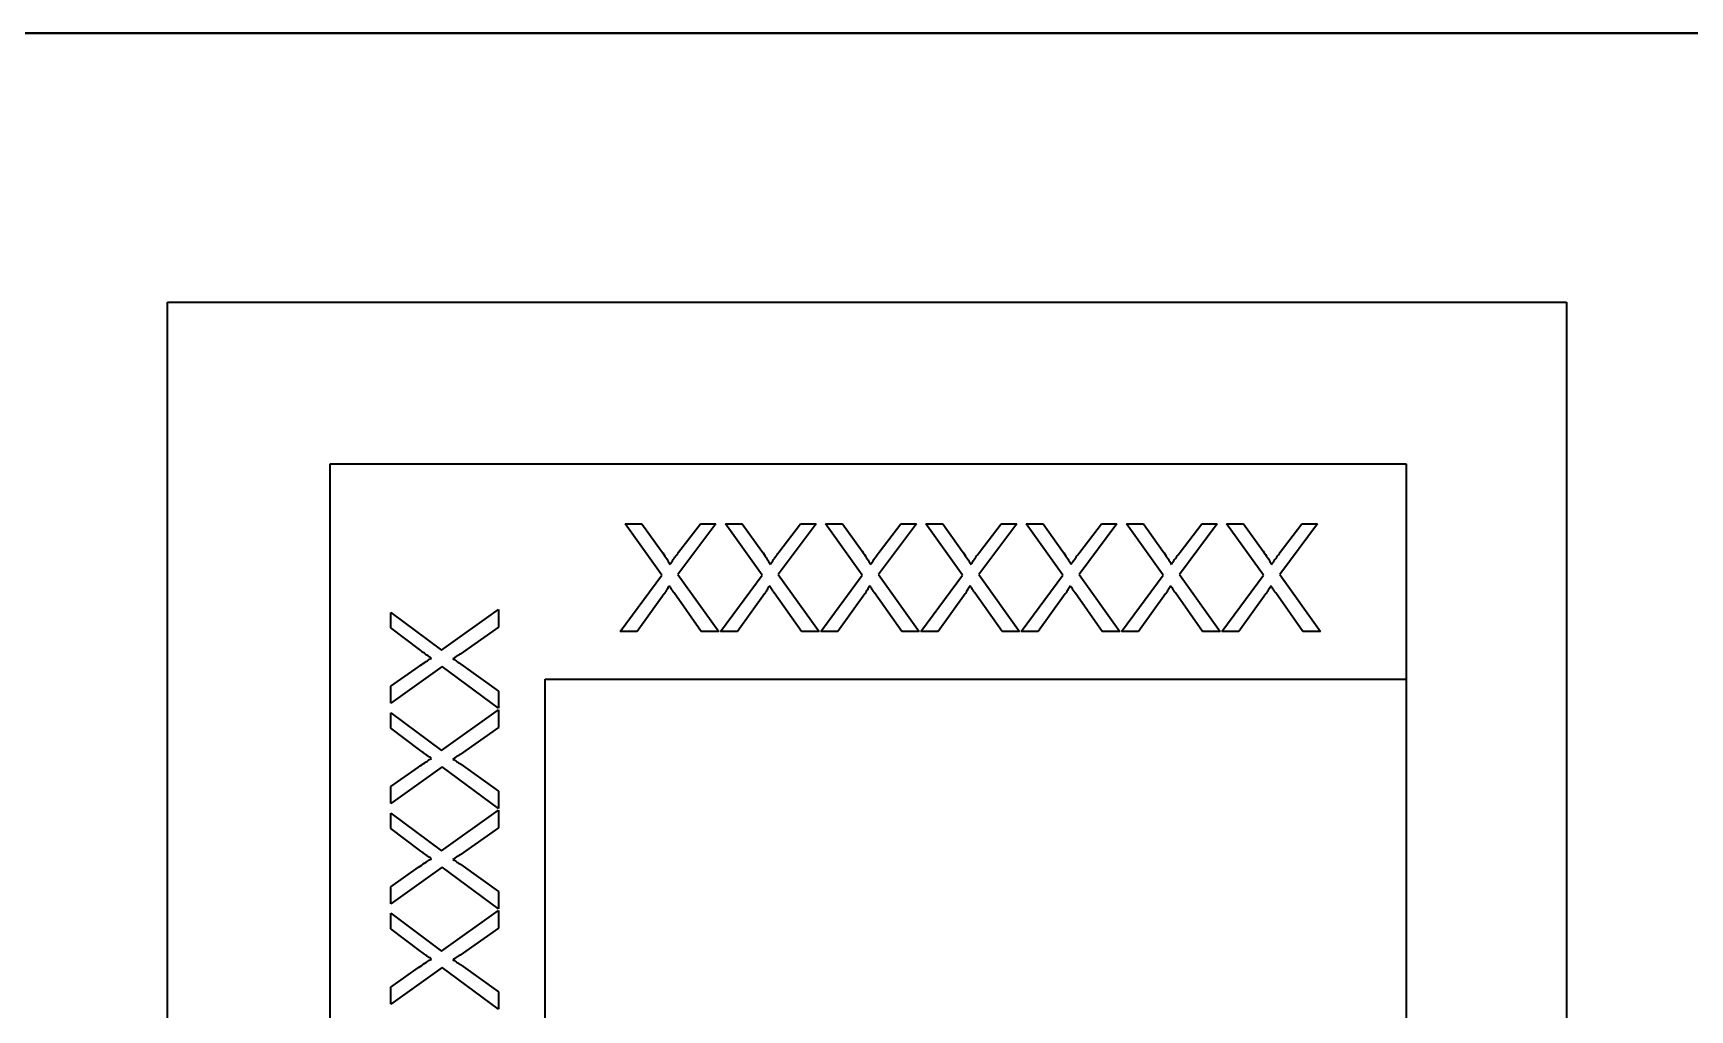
# Model space of a CAD drawing. Extents: x -1051 to 2563, y -231 to 775.
# Drawn here: x -626.59 to -611.2, y 41.41 to 50.48 of the extents above; entities that cross this region are included whole.
import ezdxf

# ---------------------------------------------------------------- set-up
doc = ezdxf.new("R2010")
doc.units = 0

msp = doc.modelspace()

# ---------------------------------------------------------------- linework, layer by layer
at = {"color": 7, "lineweight": 35}
for p, q in [((-633.347, 50.483), (-610.512, 50.483)), ((-610.512, 50.483), (-633.347, 50.483))]:
    msp.add_line(p, q, dxfattribs=at)
at = {"color": 7, "lineweight": 35, "ltscale": 0.375}
for p, q in [((-625.347, 32.983), (-625.347, 47.983)), ((-612.347, 47.983), (-612.347, 32.983))]:
    msp.add_line(p, q, dxfattribs=at)
at = {"color": 7, "lineweight": 35, "ltscale": 0.325}
msp.add_line((-625.347, 47.983), (-612.347, 47.983), dxfattribs=at)
at = {"color": 7, "lineweight": 35, "ltscale": 0.25}
msp.add_line((-623.835, 46.483), (-613.835, 46.483), dxfattribs=at)
at = {"color": 7, "lineweight": 35, "ltscale": 0.3}
msp.add_line((-623.835, 34.483), (-623.835, 46.483), dxfattribs=at)
at = {"color": 7, "lineweight": 35, "ltscale": 0.05}
msp.add_line((-613.835, 46.483), (-613.835, 44.483), dxfattribs=at)
at = {"color": 7, "lineweight": 35, "ltscale": 0.014697}
for p, q in [((-620.753, 45.447), (-621.094, 45.926)), ((-620.25, 45.926), (-620.602, 45.455)), ((-619.821, 45.447), (-620.162, 45.926)), ((-618.89, 45.447), (-619.231, 45.926)), ((-618.387, 45.926), (-618.738, 45.455)), ((-617.958, 45.447), (-618.299, 45.926)), ((-617.455, 45.926), (-617.806, 45.455)), ((-617.026, 45.447), (-617.367, 45.926)), ((-616.094, 45.447), (-616.435, 45.926)), ((-615.591, 45.926), (-615.943, 45.455)), ((-615.162, 45.447), (-615.504, 45.926)), ((-622.792, 44.599), (-623.27, 44.258)), ((-622.792, 43.667), (-623.27, 43.326)), ((-622.792, 42.736), (-623.27, 42.395)), ((-622.792, 41.804), (-623.27, 41.463))]:
    msp.add_line(p, q, dxfattribs=at)
at = {"color": 7, "lineweight": 35, "ltscale": 0.00394}
for p, q in [((-621.094, 45.926), (-620.937, 45.926)), ((-620.162, 45.926), (-620.005, 45.926)), ((-618.299, 45.926), (-618.141, 45.926)), ((-616.435, 45.926), (-616.278, 45.926)), ((-615.504, 45.926), (-615.346, 45.926))]:
    msp.add_line(p, q, dxfattribs=at)
at = {"color": 7, "lineweight": 35, "ltscale": 0.007854}
for p, q in [((-620.937, 45.926), (-620.755, 45.67)), ((-616.278, 45.926), (-616.096, 45.67)), ((-623.27, 44.416), (-623.014, 44.597)), ((-623.27, 43.484), (-623.014, 43.665)), ((-623.27, 42.552), (-623.014, 42.734)), ((-623.27, 41.62), (-623.014, 41.802))]:
    msp.add_line(p, q, dxfattribs=at)
at = {"color": 7, "lineweight": 35, "ltscale": 0.008325}
for p, q in [((-620.596, 45.661), (-620.394, 45.926)), ((-615.937, 45.661), (-615.735, 45.926)), ((-623.005, 44.757), (-623.27, 44.958)), ((-623.005, 43.825), (-623.27, 44.026)), ((-623.005, 42.893), (-623.27, 43.094)), ((-623.005, 41.961), (-623.27, 42.163))]:
    msp.add_line(p, q, dxfattribs=at)
at = {"color": 7, "lineweight": 35, "ltscale": 0.0036}
for p, q in [((-620.394, 45.926), (-620.25, 45.926)), ((-618.531, 45.926), (-618.387, 45.926)), ((-615.735, 45.926), (-615.591, 45.926))]:
    msp.add_line(p, q, dxfattribs=at)
at = {"color": 7, "lineweight": 35, "ltscale": 0.007855}
for p, q in [((-620.005, 45.926), (-619.823, 45.67)), ((-619.073, 45.926), (-618.892, 45.67)), ((-618.141, 45.926), (-617.96, 45.67)), ((-617.21, 45.926), (-617.028, 45.67)), ((-615.346, 45.926), (-615.164, 45.67))]:
    msp.add_line(p, q, dxfattribs=at)
at = {"color": 7, "lineweight": 35, "ltscale": 0.014696}
for p, q in [((-619.319, 45.926), (-619.67, 45.455)), ((-616.523, 45.926), (-616.875, 45.455)), ((-614.66, 45.926), (-615.011, 45.455)), ((-623.27, 45.102), (-622.799, 44.751)), ((-623.27, 44.17), (-622.799, 43.819)), ((-623.27, 43.238), (-622.799, 42.887)), ((-623.27, 42.307), (-622.799, 41.955))]:
    msp.add_line(p, q, dxfattribs=at)
at = {"color": 7, "lineweight": 35, "ltscale": 0.008326}
for p, q in [((-619.664, 45.661), (-619.463, 45.926)), ((-618.732, 45.661), (-618.531, 45.926)), ((-617.8, 45.661), (-617.599, 45.926)), ((-616.868, 45.661), (-616.667, 45.926)), ((-615.005, 45.661), (-614.804, 45.926))]:
    msp.add_line(p, q, dxfattribs=at)
at = {"color": 7, "lineweight": 35, "ltscale": 0.003598}
for p, q in [((-619.463, 45.926), (-619.319, 45.926)), ((-617.599, 45.926), (-617.455, 45.926)), ((-616.667, 45.926), (-616.523, 45.926)), ((-614.804, 45.926), (-614.66, 45.926)), ((-623.27, 44.958), (-623.27, 45.102)), ((-623.27, 44.026), (-623.27, 44.17)), ((-623.27, 43.094), (-623.27, 43.238)), ((-623.27, 42.163), (-623.27, 42.307))]:
    msp.add_line(p, q, dxfattribs=at)
at = {"color": 7, "lineweight": 35, "ltscale": 0.003938}
for p, q in [((-619.231, 45.926), (-619.073, 45.926)), ((-617.367, 45.926), (-617.21, 45.926))]:
    msp.add_line(p, q, dxfattribs=at)
at = {"color": 7, "lineweight": 35, "ltscale": 0.000476896}
for p, q in [((-620.755, 45.67), (-620.744, 45.654)), ((-619.823, 45.67), (-619.812, 45.654)), ((-617.96, 45.67), (-617.949, 45.654)), ((-617.028, 45.67), (-617.017, 45.654)), ((-616.096, 45.67), (-616.085, 45.654)), ((-615.164, 45.67), (-615.154, 45.654))]:
    msp.add_line(p, q, dxfattribs=at)
at = {"color": 7, "lineweight": 35, "ltscale": 0.00045283}
for p, q in [((-620.744, 45.654), (-620.734, 45.639)), ((-617.017, 45.654), (-617.007, 45.639)), ((-616.085, 45.654), (-616.075, 45.639))]:
    msp.add_line(p, q, dxfattribs=at)
at = {"color": 7, "lineweight": 35, "ltscale": 0.000428534}
for p, q in [((-620.734, 45.639), (-620.724, 45.625)), ((-619.802, 45.639), (-619.792, 45.625)), ((-618.87, 45.639), (-618.861, 45.625)), ((-617.939, 45.639), (-617.929, 45.625)), ((-616.075, 45.639), (-616.065, 45.625)), ((-615.143, 45.639), (-615.133, 45.625))]:
    msp.add_line(p, q, dxfattribs=at)
at = {"color": 7, "lineweight": 35, "ltscale": 0.000403636}
for p, q in [((-620.724, 45.625), (-620.715, 45.612)), ((-619.792, 45.625), (-619.783, 45.612)), ((-618.861, 45.625), (-618.852, 45.612)), ((-617.929, 45.625), (-617.92, 45.612)), ((-616.997, 45.625), (-616.988, 45.612)), ((-616.065, 45.625), (-616.056, 45.612)), ((-615.133, 45.625), (-615.124, 45.612))]:
    msp.add_line(p, q, dxfattribs=at)
at = {"color": 7, "lineweight": 35, "ltscale": 0.000379087}
for p, q in [((-620.715, 45.612), (-620.707, 45.599)), ((-619.783, 45.612), (-619.775, 45.599)), ((-618.852, 45.612), (-618.843, 45.599)), ((-617.92, 45.612), (-617.911, 45.599)), ((-616.056, 45.612), (-616.048, 45.599)), ((-615.124, 45.612), (-615.116, 45.599))]:
    msp.add_line(p, q, dxfattribs=at)
at = {"color": 7, "lineweight": 35, "ltscale": 0.000354257}
for p, q in [((-620.707, 45.599), (-620.699, 45.587)), ((-618.843, 45.599), (-618.836, 45.587)), ((-616.98, 45.599), (-616.972, 45.587)), ((-616.048, 45.599), (-616.04, 45.587))]:
    msp.add_line(p, q, dxfattribs=at)
at = {"color": 7, "lineweight": 35, "ltscale": 0.000330609}
for p, q in [((-620.699, 45.587), (-620.692, 45.576)), ((-618.836, 45.587), (-618.828, 45.576)), ((-617.904, 45.587), (-617.897, 45.576)), ((-616.972, 45.587), (-616.965, 45.576)), ((-616.04, 45.587), (-616.033, 45.576))]:
    msp.add_line(p, q, dxfattribs=at)
at = {"color": 7, "lineweight": 35, "ltscale": 0.000306189}
for p, q in [((-620.692, 45.576), (-620.686, 45.566)), ((-618.828, 45.576), (-618.822, 45.566)), ((-616.965, 45.576), (-616.958, 45.566)), ((-616.033, 45.576), (-616.027, 45.566)), ((-622.92, 44.66), (-622.91, 44.667)), ((-622.92, 43.729), (-622.91, 43.735)), ((-622.92, 41.865), (-622.91, 41.871))]:
    msp.add_line(p, q, dxfattribs=at)
at = {"color": 7, "lineweight": 35, "ltscale": 0.000327537}
for p, q in [((-620.668, 45.558), (-620.661, 45.569)), ((-618.804, 45.558), (-618.797, 45.569)), ((-616.009, 45.558), (-616.002, 45.569))]:
    msp.add_line(p, q, dxfattribs=at)
at = {"color": 7, "lineweight": 35, "ltscale": 0.000333598}
for p, q in [((-620.661, 45.569), (-620.654, 45.58)), ((-618.797, 45.569), (-618.79, 45.58)), ((-616.934, 45.569), (-616.926, 45.58)), ((-616.002, 45.569), (-615.995, 45.58))]:
    msp.add_line(p, q, dxfattribs=at)
at = {"color": 7, "lineweight": 35, "ltscale": 0.000338883}
for p, q in [((-620.654, 45.58), (-620.646, 45.592)), ((-619.722, 45.58), (-619.714, 45.592)), ((-617.858, 45.58), (-617.851, 45.592)), ((-615.995, 45.58), (-615.987, 45.592)), ((-615.063, 45.58), (-615.055, 45.592))]:
    msp.add_line(p, q, dxfattribs=at)
at = {"color": 7, "lineweight": 35, "ltscale": 0.000343347}
for p, q in [((-620.646, 45.592), (-620.638, 45.603)), ((-617.851, 45.592), (-617.843, 45.603)), ((-615.987, 45.592), (-615.979, 45.603))]:
    msp.add_line(p, q, dxfattribs=at)
at = {"color": 7, "lineweight": 35, "ltscale": 0.00034989}
for p, q in [((-620.638, 45.603), (-620.63, 45.614)), ((-618.775, 45.603), (-618.767, 45.614)), ((-617.843, 45.603), (-617.835, 45.614)), ((-615.979, 45.603), (-615.971, 45.614))]:
    msp.add_line(p, q, dxfattribs=at)
at = {"color": 7, "lineweight": 35, "ltscale": 0.000354405}
for p, q in [((-620.63, 45.614), (-620.622, 45.626)), ((-618.767, 45.614), (-618.758, 45.626)), ((-615.971, 45.614), (-615.963, 45.626))]:
    msp.add_line(p, q, dxfattribs=at)
at = {"color": 7, "lineweight": 35, "ltscale": 0.000360735}
for p, q in [((-620.622, 45.626), (-620.613, 45.637)), ((-618.758, 45.626), (-618.75, 45.637)), ((-616.895, 45.626), (-616.886, 45.637)), ((-615.963, 45.626), (-615.954, 45.637))]:
    msp.add_line(p, q, dxfattribs=at)
at = {"color": 7, "lineweight": 35, "ltscale": 0.000366211}
for p, q in [((-620.613, 45.637), (-620.605, 45.649)), ((-619.682, 45.637), (-619.673, 45.649)), ((-618.75, 45.637), (-618.741, 45.649)), ((-617.818, 45.637), (-617.809, 45.649)), ((-616.886, 45.637), (-616.877, 45.649)), ((-615.954, 45.637), (-615.946, 45.649)), ((-615.023, 45.637), (-615.014, 45.649))]:
    msp.add_line(p, q, dxfattribs=at)
at = {"color": 7, "lineweight": 35, "ltscale": 0.000372024}
for p, q in [((-620.605, 45.649), (-620.596, 45.661)), ((-619.673, 45.649), (-619.664, 45.661)), ((-617.809, 45.649), (-617.8, 45.661)), ((-615.946, 45.649), (-615.937, 45.661)), ((-615.014, 45.649), (-615.005, 45.661))]:
    msp.add_line(p, q, dxfattribs=at)
at = {"color": 7, "lineweight": 35, "ltscale": 0.000451958}
for p, q in [((-619.812, 45.654), (-619.802, 45.639)), ((-618.881, 45.654), (-618.87, 45.639)), ((-617.949, 45.654), (-617.939, 45.639)), ((-615.154, 45.654), (-615.143, 45.639))]:
    msp.add_line(p, q, dxfattribs=at)
at = {"color": 7, "lineweight": 35, "ltscale": 0.000355087}
for p, q in [((-619.775, 45.599), (-619.767, 45.587)), ((-617.911, 45.599), (-617.904, 45.587)), ((-615.116, 45.599), (-615.108, 45.587))]:
    msp.add_line(p, q, dxfattribs=at)
at = {"color": 7, "lineweight": 35, "ltscale": 0.000329795}
for p, q in [((-619.767, 45.587), (-619.76, 45.576)), ((-615.108, 45.587), (-615.101, 45.576))]:
    msp.add_line(p, q, dxfattribs=at)
at = {"color": 7, "lineweight": 35, "ltscale": 0.00030699}
for p, q in [((-619.76, 45.576), (-619.754, 45.566)), ((-615.101, 45.576), (-615.095, 45.566))]:
    msp.add_line(p, q, dxfattribs=at)
at = {"color": 7, "lineweight": 35, "ltscale": 0.000328357}
for p, q in [((-619.736, 45.558), (-619.729, 45.569)), ((-617.873, 45.558), (-617.865, 45.569)), ((-616.941, 45.558), (-616.934, 45.569)), ((-615.077, 45.558), (-615.07, 45.569))]:
    msp.add_line(p, q, dxfattribs=at)
at = {"color": 7, "lineweight": 35, "ltscale": 0.000332763}
for p, q in [((-619.729, 45.569), (-619.722, 45.58)), ((-617.865, 45.569), (-617.858, 45.58)), ((-615.07, 45.569), (-615.063, 45.58))]:
    msp.add_line(p, q, dxfattribs=at)
at = {"color": 7, "lineweight": 35, "ltscale": 0.00034421}
for p, q in [((-619.714, 45.592), (-619.706, 45.603)), ((-618.782, 45.592), (-618.775, 45.603)), ((-616.919, 45.592), (-616.911, 45.603)), ((-615.055, 45.592), (-615.047, 45.603))]:
    msp.add_line(p, q, dxfattribs=at)
at = {"color": 7, "lineweight": 35, "ltscale": 0.000349014}
for p, q in [((-619.706, 45.603), (-619.698, 45.614)), ((-616.911, 45.603), (-616.903, 45.614)), ((-615.047, 45.603), (-615.039, 45.614))]:
    msp.add_line(p, q, dxfattribs=at)
at = {"color": 7, "lineweight": 35, "ltscale": 0.000355294}
for p, q in [((-619.698, 45.614), (-619.69, 45.626)), ((-617.835, 45.614), (-617.827, 45.626)), ((-616.903, 45.614), (-616.895, 45.626)), ((-615.039, 45.614), (-615.031, 45.626))]:
    msp.add_line(p, q, dxfattribs=at)
at = {"color": 7, "lineweight": 35, "ltscale": 0.000359833}
for p, q in [((-619.69, 45.626), (-619.682, 45.637)), ((-617.827, 45.626), (-617.818, 45.637)), ((-615.031, 45.626), (-615.023, 45.637))]:
    msp.add_line(p, q, dxfattribs=at)
at = {"color": 7, "lineweight": 35, "ltscale": 0.000477776}
msp.add_line((-618.892, 45.67), (-618.881, 45.654), dxfattribs=at)
at = {"color": 7, "lineweight": 35, "ltscale": 0.000338033}
for p, q in [((-618.79, 45.58), (-618.782, 45.592)), ((-616.926, 45.58), (-616.919, 45.592))]:
    msp.add_line(p, q, dxfattribs=at)
at = {"color": 7, "lineweight": 35, "ltscale": 0.000371099}
for p, q in [((-618.741, 45.649), (-618.732, 45.661)), ((-616.877, 45.649), (-616.868, 45.661))]:
    msp.add_line(p, q, dxfattribs=at)
at = {"color": 7, "lineweight": 35, "ltscale": 0.000305393}
msp.add_line((-617.897, 45.576), (-617.89, 45.566), dxfattribs=at)
at = {"color": 7, "lineweight": 35, "ltscale": 0.000427672}
msp.add_line((-617.007, 45.639), (-616.997, 45.625), dxfattribs=at)
at = {"color": 7, "lineweight": 35, "ltscale": 0.00037993}
msp.add_line((-616.988, 45.612), (-616.98, 45.599), dxfattribs=at)
at = {"color": 7, "lineweight": 35, "ltscale": 0.016225}
for p, q in [((-621.14, 44.926), (-620.753, 45.447)), ((-619.276, 44.926), (-618.89, 45.447)), ((-618.345, 44.926), (-617.958, 45.447)), ((-617.413, 44.926), (-617.026, 45.447)), ((-616.481, 44.926), (-616.094, 45.447)), ((-622.27, 44.212), (-622.792, 44.599)), ((-622.27, 43.281), (-622.792, 43.667)), ((-622.27, 42.349), (-622.792, 42.736)), ((-622.27, 41.417), (-622.792, 41.804))]:
    msp.add_line(p, q, dxfattribs=at)
at = {"color": 7, "lineweight": 35, "ltscale": 0.000282621}
for p, q in [((-620.686, 45.566), (-620.68, 45.556)), ((-617.89, 45.566), (-617.884, 45.556)), ((-616.027, 45.566), (-616.021, 45.556))]:
    msp.add_line(p, q, dxfattribs=at)
at = {"color": 7, "lineweight": 35, "ltscale": 0.000257257}
for p, q in [((-620.68, 45.556), (-620.675, 45.547)), ((-617.884, 45.556), (-617.879, 45.547)), ((-616.021, 45.556), (-616.016, 45.547))]:
    msp.add_line(p, q, dxfattribs=at)
at = {"color": 7, "lineweight": 35, "ltscale": 0.000322839}
for p, q in [((-620.675, 45.547), (-620.668, 45.558)), ((-618.811, 45.547), (-618.804, 45.558)), ((-617.879, 45.547), (-617.873, 45.558)), ((-616.016, 45.547), (-616.009, 45.558))]:
    msp.add_line(p, q, dxfattribs=at)
at = {"color": 7, "lineweight": 35, "ltscale": 0.016256}
for p, q in [((-620.602, 45.455), (-620.223, 44.926)), ((-617.806, 45.455), (-617.428, 44.926)), ((-615.943, 45.455), (-615.564, 44.926)), ((-622.799, 44.751), (-622.27, 45.129)), ((-622.799, 43.819), (-622.27, 44.197)), ((-622.799, 42.887), (-622.27, 43.266)), ((-622.799, 41.955), (-622.27, 42.334))]:
    msp.add_line(p, q, dxfattribs=at)
at = {"color": 7, "lineweight": 35, "ltscale": 0.016224}
for p, q in [((-620.208, 44.926), (-619.821, 45.447)), ((-615.549, 44.926), (-615.162, 45.447))]:
    msp.add_line(p, q, dxfattribs=at)
at = {"color": 7, "lineweight": 35, "ltscale": 0.000281842}
for p, q in [((-619.754, 45.566), (-619.748, 45.556)), ((-618.822, 45.566), (-618.816, 45.556)), ((-616.958, 45.566), (-616.953, 45.556)), ((-615.095, 45.566), (-615.089, 45.556))]:
    msp.add_line(p, q, dxfattribs=at)
at = {"color": 7, "lineweight": 35, "ltscale": 0.000258011}
for p, q in [((-619.748, 45.556), (-619.743, 45.547)), ((-618.816, 45.556), (-618.811, 45.547)), ((-616.953, 45.556), (-616.948, 45.547)), ((-615.089, 45.556), (-615.084, 45.547))]:
    msp.add_line(p, q, dxfattribs=at)
at = {"color": 7, "lineweight": 35, "ltscale": 0.000322034}
for p, q in [((-619.743, 45.547), (-619.736, 45.558)), ((-616.948, 45.547), (-616.941, 45.558)), ((-615.084, 45.547), (-615.077, 45.558))]:
    msp.add_line(p, q, dxfattribs=at)
at = {"color": 7, "lineweight": 35, "ltscale": 0.016255}
for p, q in [((-619.67, 45.455), (-619.291, 44.926)), ((-618.738, 45.455), (-618.36, 44.926)), ((-616.875, 45.455), (-616.496, 44.926)), ((-615.011, 45.455), (-614.632, 44.926))]:
    msp.add_line(p, q, dxfattribs=at)
at = {"color": 7, "lineweight": 35, "ltscale": 0.010739}
for p, q in [((-620.73, 45.275), (-620.981, 44.926)), ((-618.866, 45.275), (-619.117, 44.926)), ((-617.935, 45.275), (-618.186, 44.926)), ((-617.003, 45.275), (-617.254, 44.926)), ((-616.071, 45.275), (-616.322, 44.926)), ((-622.619, 44.622), (-622.27, 44.371)), ((-622.619, 43.691), (-622.27, 43.44)), ((-622.619, 42.759), (-622.27, 42.508)), ((-622.619, 41.827), (-622.27, 41.576))]:
    msp.add_line(p, q, dxfattribs=at)
at = {"color": 7, "lineweight": 35, "ltscale": 0.000134384}
for p, q in [((-620.727, 45.279), (-620.73, 45.275)), ((-619.795, 45.279), (-619.798, 45.275)), ((-618.863, 45.279), (-618.866, 45.275)), ((-617.932, 45.279), (-617.935, 45.275)), ((-617, 45.279), (-617.003, 45.275)), ((-616.068, 45.279), (-616.071, 45.275)), ((-615.136, 45.279), (-615.139, 45.275))]:
    msp.add_line(p, q, dxfattribs=at)
at = {"color": 7, "lineweight": 35, "ltscale": 0.000154046}
for p, q in [((-620.724, 45.284), (-620.727, 45.279)), ((-618.86, 45.284), (-618.863, 45.279)), ((-616.996, 45.284), (-617, 45.279)), ((-616.065, 45.284), (-616.068, 45.279))]:
    msp.add_line(p, q, dxfattribs=at)
at = {"color": 7, "lineweight": 35, "ltscale": 0.000173937}
for p, q in [((-620.72, 45.29), (-620.724, 45.284)), ((-618.856, 45.29), (-618.86, 45.284)), ((-616.061, 45.29), (-616.065, 45.284))]:
    msp.add_line(p, q, dxfattribs=at)
at = {"color": 7, "lineweight": 35, "ltscale": 0.000192992}
for p, q in [((-620.715, 45.297), (-620.72, 45.29)), ((-619.784, 45.297), (-619.788, 45.29)), ((-617.92, 45.297), (-617.924, 45.29)), ((-616.988, 45.297), (-616.993, 45.29)), ((-616.057, 45.297), (-616.061, 45.29)), ((-615.125, 45.297), (-615.129, 45.29)), ((-622.641, 44.637), (-622.634, 44.633)), ((-622.641, 42.773), (-622.634, 42.769))]:
    msp.add_line(p, q, dxfattribs=at)
at = {"color": 7, "lineweight": 35, "ltscale": 0.000212701}
for p, q in [((-620.711, 45.304), (-620.715, 45.297)), ((-619.779, 45.304), (-619.784, 45.297)), ((-617.916, 45.304), (-617.92, 45.297)), ((-616.984, 45.304), (-616.988, 45.297)), ((-616.052, 45.304), (-616.057, 45.297)), ((-615.12, 45.304), (-615.125, 45.297))]:
    msp.add_line(p, q, dxfattribs=at)
at = {"color": 7, "lineweight": 35, "ltscale": 0.000231779}
for p, q in [((-620.706, 45.312), (-620.711, 45.304)), ((-618.842, 45.312), (-618.847, 45.304)), ((-616.047, 45.312), (-616.052, 45.304))]:
    msp.add_line(p, q, dxfattribs=at)
at = {"color": 7, "lineweight": 35, "ltscale": 0.000251997}
for p, q in [((-620.701, 45.32), (-620.706, 45.312)), ((-618.837, 45.32), (-618.842, 45.312)), ((-616.973, 45.32), (-616.979, 45.312)), ((-616.042, 45.32), (-616.047, 45.312))]:
    msp.add_line(p, q, dxfattribs=at)
at = {"color": 7, "lineweight": 35, "ltscale": 0.000271081}
for p, q in [((-620.695, 45.329), (-620.701, 45.32)), ((-619.763, 45.329), (-619.769, 45.32)), ((-617.899, 45.329), (-617.905, 45.32)), ((-616.036, 45.329), (-616.042, 45.32)), ((-615.104, 45.329), (-615.11, 45.32))]:
    msp.add_line(p, q, dxfattribs=at)
at = {"color": 7, "lineweight": 35, "ltscale": 0.000290495}
for p, q in [((-620.689, 45.339), (-620.695, 45.329)), ((-619.757, 45.339), (-619.763, 45.329)), ((-617.893, 45.339), (-617.899, 45.329)), ((-616.03, 45.339), (-616.036, 45.329)), ((-615.098, 45.339), (-615.104, 45.329)), ((-622.683, 44.664), (-622.673, 44.658)), ((-622.683, 41.868), (-622.673, 41.862))]:
    msp.add_line(p, q, dxfattribs=at)
at = {"color": 7, "lineweight": 35, "ltscale": 0.000309913}
for p, q in [((-620.682, 45.35), (-620.689, 45.339)), ((-618.819, 45.35), (-618.825, 45.339)), ((-616.955, 45.35), (-616.962, 45.339)), ((-616.023, 45.35), (-616.03, 45.339))]:
    msp.add_line(p, q, dxfattribs=at)
at = {"color": 7, "lineweight": 35, "ltscale": 0.000211884}
for p, q in [((-620.678, 45.343), (-620.682, 45.35)), ((-616.951, 45.343), (-616.955, 45.35)), ((-616.019, 45.343), (-616.023, 45.35))]:
    msp.add_line(p, q, dxfattribs=at)
at = {"color": 7, "lineweight": 35, "ltscale": 0.000208812}
for p, q in [((-620.673, 45.336), (-620.678, 45.343)), ((-619.742, 45.336), (-619.746, 45.343)), ((-617.878, 45.336), (-617.882, 45.343)), ((-616.014, 45.336), (-616.019, 45.343)), ((-615.083, 45.336), (-615.087, 45.343))]:
    msp.add_line(p, q, dxfattribs=at)
at = {"color": 7, "lineweight": 35, "ltscale": 0.000206558}
for p, q in [((-620.669, 45.329), (-620.673, 45.336)), ((-619.737, 45.329), (-619.742, 45.336)), ((-617.873, 45.329), (-617.878, 45.336)), ((-616.942, 45.329), (-616.946, 45.336)), ((-616.01, 45.329), (-616.014, 45.336)), ((-615.078, 45.329), (-615.083, 45.336))]:
    msp.add_line(p, q, dxfattribs=at)
at = {"color": 7, "lineweight": 35, "ltscale": 0.000203486}
for p, q in [((-620.664, 45.322), (-620.669, 45.329)), ((-619.733, 45.322), (-619.737, 45.329)), ((-618.801, 45.322), (-618.805, 45.329)), ((-617.869, 45.322), (-617.873, 45.329)), ((-616.937, 45.322), (-616.942, 45.329)), ((-616.005, 45.322), (-616.01, 45.329)), ((-615.074, 45.322), (-615.078, 45.329))]:
    msp.add_line(p, q, dxfattribs=at)
at = {"color": 7, "lineweight": 35, "ltscale": 0.000201244}
for p, q in [((-620.66, 45.315), (-620.664, 45.322)), ((-619.728, 45.315), (-619.733, 45.322)), ((-618.797, 45.315), (-618.801, 45.322)), ((-617.865, 45.315), (-617.869, 45.322)), ((-616.933, 45.315), (-616.937, 45.322)), ((-616.001, 45.315), (-616.005, 45.322)), ((-615.069, 45.315), (-615.074, 45.322))]:
    msp.add_line(p, q, dxfattribs=at)
at = {"color": 7, "lineweight": 35, "ltscale": 0.000197854}
for p, q in [((-620.656, 45.309), (-620.66, 45.315)), ((-619.724, 45.309), (-619.728, 45.315)), ((-617.86, 45.309), (-617.865, 45.315)), ((-616.929, 45.309), (-616.933, 45.315)), ((-615.997, 45.309), (-616.001, 45.315)), ((-615.065, 45.309), (-615.069, 45.315))]:
    msp.add_line(p, q, dxfattribs=at)
at = {"color": 7, "lineweight": 35, "ltscale": 0.000195943}
for p, q in [((-620.651, 45.302), (-620.656, 45.309)), ((-619.72, 45.302), (-619.724, 45.309)), ((-617.856, 45.302), (-617.86, 45.309)), ((-616.924, 45.302), (-616.929, 45.309)), ((-615.992, 45.302), (-615.997, 45.309)), ((-615.061, 45.302), (-615.065, 45.309)), ((-622.646, 43.769), (-622.653, 43.765))]:
    msp.add_line(p, q, dxfattribs=at)
at = {"color": 7, "lineweight": 35, "ltscale": 0.000192557}
for p, q in [((-620.647, 45.296), (-620.651, 45.302)), ((-619.715, 45.296), (-619.72, 45.302)), ((-617.852, 45.296), (-617.856, 45.302)), ((-615.988, 45.296), (-615.992, 45.302)), ((-615.056, 45.296), (-615.061, 45.302))]:
    msp.add_line(p, q, dxfattribs=at)
at = {"color": 7, "lineweight": 35, "ltscale": 0.000190341}
for p, q in [((-620.643, 45.289), (-620.647, 45.296)), ((-619.711, 45.289), (-619.715, 45.296)), ((-618.779, 45.289), (-618.784, 45.296)), ((-617.847, 45.289), (-617.852, 45.296)), ((-616.916, 45.289), (-616.92, 45.296)), ((-615.984, 45.289), (-615.988, 45.296)), ((-615.052, 45.289), (-615.056, 45.296))]:
    msp.add_line(p, q, dxfattribs=at)
at = {"color": 7, "lineweight": 35, "ltscale": 0.000188137}
for p, q in [((-620.639, 45.283), (-620.643, 45.289)), ((-619.707, 45.283), (-619.711, 45.289)), ((-617.843, 45.283), (-617.847, 45.289)), ((-615.98, 45.283), (-615.984, 45.289)), ((-615.048, 45.283), (-615.052, 45.289))]:
    msp.add_line(p, q, dxfattribs=at)
at = {"color": 7, "lineweight": 35, "ltscale": 0.010915}
for p, q in [((-620.387, 44.926), (-620.639, 45.283)), ((-619.455, 44.926), (-619.707, 45.283)), ((-618.523, 44.926), (-618.775, 45.283)), ((-617.591, 44.926), (-617.843, 45.283)), ((-616.66, 44.926), (-616.911, 45.283)), ((-615.728, 44.926), (-615.98, 45.283)), ((-614.796, 44.926), (-615.048, 45.283)), ((-622.27, 44.965), (-622.627, 44.714)), ((-622.27, 44.034), (-622.627, 43.782)), ((-622.27, 43.102), (-622.627, 42.85)), ((-622.27, 42.17), (-622.627, 41.918))]:
    msp.add_line(p, q, dxfattribs=at)
at = {"color": 7, "lineweight": 35, "ltscale": 0.010738}
for p, q in [((-619.798, 45.275), (-620.049, 44.926)), ((-615.139, 45.275), (-615.39, 44.926))]:
    msp.add_line(p, q, dxfattribs=at)
at = {"color": 7, "lineweight": 35, "ltscale": 0.000154897}
for p, q in [((-619.792, 45.284), (-619.795, 45.279)), ((-617.928, 45.284), (-617.932, 45.279)), ((-615.133, 45.284), (-615.136, 45.279))]:
    msp.add_line(p, q, dxfattribs=at)
at = {"color": 7, "lineweight": 35, "ltscale": 0.000173098}
for p, q in [((-619.788, 45.29), (-619.792, 45.284)), ((-617.924, 45.29), (-617.928, 45.284)), ((-616.993, 45.29), (-616.996, 45.284)), ((-615.129, 45.29), (-615.133, 45.284))]:
    msp.add_line(p, q, dxfattribs=at)
at = {"color": 7, "lineweight": 35, "ltscale": 0.000232596}
for p, q in [((-619.774, 45.312), (-619.779, 45.304)), ((-617.911, 45.312), (-617.916, 45.304)), ((-616.979, 45.312), (-616.984, 45.304)), ((-615.115, 45.312), (-615.12, 45.304))]:
    msp.add_line(p, q, dxfattribs=at)
at = {"color": 7, "lineweight": 35, "ltscale": 0.000251187}
for p, q in [((-619.769, 45.32), (-619.774, 45.312)), ((-617.905, 45.32), (-617.911, 45.312)), ((-615.11, 45.32), (-615.115, 45.312))]:
    msp.add_line(p, q, dxfattribs=at)
at = {"color": 7, "lineweight": 35, "ltscale": 0.000310712}
for p, q in [((-619.75, 45.35), (-619.757, 45.339)), ((-617.887, 45.35), (-617.893, 45.339)), ((-615.091, 45.35), (-615.098, 45.339))]:
    msp.add_line(p, q, dxfattribs=at)
at = {"color": 7, "lineweight": 35, "ltscale": 0.000211075}
for p, q in [((-619.746, 45.343), (-619.75, 45.35)), ((-618.814, 45.343), (-618.819, 45.35)), ((-617.882, 45.343), (-617.887, 45.35)), ((-615.087, 45.343), (-615.091, 45.35))]:
    msp.add_line(p, q, dxfattribs=at)
at = {"color": 7, "lineweight": 35, "ltscale": 0.000192164}
msp.add_line((-618.852, 45.297), (-618.856, 45.29), dxfattribs=at)
at = {"color": 7, "lineweight": 35, "ltscale": 0.000213526}
msp.add_line((-618.847, 45.304), (-618.852, 45.297), dxfattribs=at)
at = {"color": 7, "lineweight": 35, "ltscale": 0.000270277}
for p, q in [((-618.831, 45.329), (-618.837, 45.32)), ((-616.968, 45.329), (-616.973, 45.32))]:
    msp.add_line(p, q, dxfattribs=at)
at = {"color": 7, "lineweight": 35, "ltscale": 0.000291299}
for p, q in [((-618.825, 45.339), (-618.831, 45.329)), ((-616.962, 45.339), (-616.968, 45.329))]:
    msp.add_line(p, q, dxfattribs=at)
at = {"color": 7, "lineweight": 35, "ltscale": 0.00020963}
msp.add_line((-618.81, 45.336), (-618.814, 45.343), dxfattribs=at)
at = {"color": 7, "lineweight": 35, "ltscale": 0.000205739}
msp.add_line((-618.805, 45.329), (-618.81, 45.336), dxfattribs=at)
at = {"color": 7, "lineweight": 35, "ltscale": 0.000198694}
msp.add_line((-618.792, 45.309), (-618.797, 45.315), dxfattribs=at)
at = {"color": 7, "lineweight": 35, "ltscale": 0.000195104}
msp.add_line((-618.788, 45.302), (-618.792, 45.309), dxfattribs=at)
at = {"color": 7, "lineweight": 35, "ltscale": 0.000193408}
for p, q in [((-618.784, 45.296), (-618.788, 45.302)), ((-616.92, 45.296), (-616.924, 45.302))]:
    msp.add_line(p, q, dxfattribs=at)
at = {"color": 7, "lineweight": 35, "ltscale": 0.000187275}
for p, q in [((-618.775, 45.283), (-618.779, 45.289)), ((-616.911, 45.283), (-616.916, 45.289))]:
    msp.add_line(p, q, dxfattribs=at)
at = {"color": 7, "lineweight": 35, "ltscale": 0.000208002}
msp.add_line((-616.946, 45.336), (-616.951, 45.343), dxfattribs=at)
at = {"color": 7, "lineweight": 35, "ltscale": 0.004093}
for p, q in [((-622.27, 45.129), (-622.27, 44.965)), ((-622.27, 44.197), (-622.27, 44.034)), ((-622.27, 43.266), (-622.27, 43.102)), ((-622.27, 42.334), (-622.27, 42.17))]:
    msp.add_line(p, q, dxfattribs=at)
at = {"color": 7, "lineweight": 35, "ltscale": 0.003973}
for p, q in [((-620.981, 44.926), (-621.14, 44.926)), ((-620.049, 44.926), (-620.208, 44.926)), ((-619.117, 44.926), (-619.276, 44.926)), ((-618.186, 44.926), (-618.345, 44.926)), ((-617.254, 44.926), (-617.413, 44.926)), ((-616.322, 44.926), (-616.481, 44.926)), ((-615.39, 44.926), (-615.549, 44.926)), ((-622.27, 43.44), (-622.27, 43.281)), ((-622.27, 42.508), (-622.27, 42.349)), ((-622.27, 41.576), (-622.27, 41.417))]:
    msp.add_line(p, q, dxfattribs=at)
at = {"color": 7, "lineweight": 35, "ltscale": 0.004092}
for p, q in [((-620.223, 44.926), (-620.387, 44.926)), ((-619.291, 44.926), (-619.455, 44.926)), ((-618.36, 44.926), (-618.523, 44.926)), ((-617.428, 44.926), (-617.591, 44.926)), ((-616.496, 44.926), (-616.66, 44.926)), ((-615.564, 44.926), (-615.728, 44.926)), ((-614.632, 44.926), (-614.796, 44.926))]:
    msp.add_line(p, q, dxfattribs=at)
at = {"color": 7, "lineweight": 35, "ltscale": 0.000372096}
for p, q in [((-622.993, 44.748), (-623.005, 44.757)), ((-622.993, 43.816), (-623.005, 43.825)), ((-622.993, 42.884), (-623.005, 42.893)), ((-622.993, 41.952), (-623.005, 41.961))]:
    msp.add_line(p, q, dxfattribs=at)
at = {"color": 7, "lineweight": 35, "ltscale": 0.000365982}
for p, q in [((-622.981, 44.739), (-622.993, 44.748)), ((-622.981, 43.807), (-622.993, 43.816)), ((-622.981, 42.875), (-622.993, 42.884))]:
    msp.add_line(p, q, dxfattribs=at)
at = {"color": 7, "lineweight": 35, "ltscale": 0.000359668}
msp.add_line((-622.97, 44.73), (-622.981, 44.739), dxfattribs=at)
at = {"color": 7, "lineweight": 35, "ltscale": 0.000356312}
for p, q in [((-622.958, 44.722), (-622.97, 44.73)), ((-622.958, 43.79), (-622.97, 43.799)), ((-622.958, 41.927), (-622.97, 41.935))]:
    msp.add_line(p, q, dxfattribs=at)
at = {"color": 7, "lineweight": 35, "ltscale": 0.000349046}
for p, q in [((-622.947, 44.714), (-622.958, 44.722)), ((-622.947, 42.851), (-622.958, 42.859)), ((-622.947, 41.919), (-622.958, 41.927))]:
    msp.add_line(p, q, dxfattribs=at)
at = {"color": 7, "lineweight": 35, "ltscale": 0.000380042}
msp.add_line((-622.956, 44.637), (-622.943, 44.646), dxfattribs=at)
at = {"color": 7, "lineweight": 35, "ltscale": 0.000344092}
for p, q in [((-622.935, 44.706), (-622.947, 44.714)), ((-622.935, 42.843), (-622.947, 42.851)), ((-622.935, 41.911), (-622.947, 41.919))]:
    msp.add_line(p, q, dxfattribs=at)
at = {"color": 7, "lineweight": 35, "ltscale": 0.000353601}
msp.add_line((-622.943, 44.646), (-622.931, 44.653), dxfattribs=at)
at = {"color": 7, "lineweight": 35, "ltscale": 0.000338353}
for p, q in [((-622.924, 44.699), (-622.935, 44.706)), ((-622.924, 42.835), (-622.935, 42.843)), ((-622.924, 41.903), (-622.935, 41.911))]:
    msp.add_line(p, q, dxfattribs=at)
at = {"color": 7, "lineweight": 35, "ltscale": 0.000331696}
for p, q in [((-622.931, 44.653), (-622.92, 44.66)), ((-622.931, 43.721), (-622.92, 43.729)), ((-622.931, 42.79), (-622.92, 42.797)), ((-622.931, 41.858), (-622.92, 41.865))]:
    msp.add_line(p, q, dxfattribs=at)
at = {"color": 7, "lineweight": 35, "ltscale": 0.000333499}
for p, q in [((-622.913, 44.691), (-622.924, 44.699)), ((-622.913, 42.828), (-622.924, 42.835)), ((-622.913, 41.896), (-622.924, 41.903))]:
    msp.add_line(p, q, dxfattribs=at)
at = {"color": 7, "lineweight": 35, "ltscale": 0.000327625}
for p, q in [((-622.902, 44.684), (-622.913, 44.691)), ((-622.902, 43.753), (-622.913, 43.76)), ((-622.902, 41.889), (-622.913, 41.896))]:
    msp.add_line(p, q, dxfattribs=at)
at = {"color": 7, "lineweight": 35, "ltscale": 0.000282036}
for p, q in [((-622.91, 44.667), (-622.9, 44.673)), ((-622.91, 42.803), (-622.9, 42.809)), ((-622.91, 41.871), (-622.9, 41.877))]:
    msp.add_line(p, q, dxfattribs=at)
at = {"color": 7, "lineweight": 35, "ltscale": 0.000321788}
for p, q in [((-622.891, 44.678), (-622.902, 44.684)), ((-622.891, 43.746), (-622.902, 43.753)), ((-622.891, 42.814), (-622.902, 42.821)), ((-622.891, 41.882), (-622.902, 41.889))]:
    msp.add_line(p, q, dxfattribs=at)
at = {"color": 7, "lineweight": 35, "ltscale": 0.000256829}
for p, q in [((-622.9, 44.673), (-622.891, 44.678)), ((-622.9, 41.877), (-622.891, 41.882))]:
    msp.add_line(p, q, dxfattribs=at)
at = {"color": 7, "lineweight": 35, "ltscale": 0.000212126}
for p, q in [((-622.687, 44.675), (-622.694, 44.67)), ((-622.687, 43.743), (-622.694, 43.738)), ((-622.687, 42.811), (-622.694, 42.807)), ((-622.687, 41.879), (-622.694, 41.875))]:
    msp.add_line(p, q, dxfattribs=at)
at = {"color": 7, "lineweight": 35, "ltscale": 0.000311288}
for p, q in [((-622.694, 44.67), (-622.683, 44.664)), ((-622.694, 42.807), (-622.683, 42.8)), ((-622.694, 41.875), (-622.683, 41.868))]:
    msp.add_line(p, q, dxfattribs=at)
at = {"color": 7, "lineweight": 35, "ltscale": 0.000209134}
for p, q in [((-622.68, 44.679), (-622.687, 44.675)), ((-622.68, 42.815), (-622.687, 42.811))]:
    msp.add_line(p, q, dxfattribs=at)
at = {"color": 7, "lineweight": 35, "ltscale": 0.000206353}
for p, q in [((-622.673, 44.684), (-622.68, 44.679)), ((-622.673, 42.82), (-622.68, 42.815))]:
    msp.add_line(p, q, dxfattribs=at)
at = {"color": 7, "lineweight": 35, "ltscale": 0.000203372}
for p, q in [((-622.666, 44.688), (-622.673, 44.684)), ((-622.666, 43.756), (-622.673, 43.752)), ((-622.666, 41.893), (-622.673, 41.888))]:
    msp.add_line(p, q, dxfattribs=at)
at = {"color": 7, "lineweight": 35, "ltscale": 0.000270111}
for p, q in [((-622.673, 44.658), (-622.664, 44.652)), ((-622.673, 41.862), (-622.664, 41.856))]:
    msp.add_line(p, q, dxfattribs=at)
at = {"color": 7, "lineweight": 35, "ltscale": 0.000200397}
for p, q in [((-622.659, 44.692), (-622.666, 44.688)), ((-622.659, 43.76), (-622.666, 43.756)), ((-622.659, 41.897), (-622.666, 41.893))]:
    msp.add_line(p, q, dxfattribs=at)
at = {"color": 7, "lineweight": 35, "ltscale": 0.000251914}
for p, q in [((-622.664, 44.652), (-622.656, 44.646)), ((-622.664, 41.856), (-622.656, 41.851))]:
    msp.add_line(p, q, dxfattribs=at)
at = {"color": 7, "lineweight": 35, "ltscale": 0.000198702}
for p, q in [((-622.653, 44.697), (-622.659, 44.692)), ((-622.653, 43.765), (-622.659, 43.76)), ((-622.653, 42.833), (-622.659, 42.829)), ((-622.653, 41.901), (-622.659, 41.897))]:
    msp.add_line(p, q, dxfattribs=at)
at = {"color": 7, "lineweight": 35, "ltscale": 0.000232832}
for p, q in [((-622.656, 44.646), (-622.648, 44.641)), ((-622.656, 41.851), (-622.648, 41.846))]:
    msp.add_line(p, q, dxfattribs=at)
at = {"color": 7, "lineweight": 35, "ltscale": 0.000195733}
for p, q in [((-622.646, 44.701), (-622.653, 44.697)), ((-622.646, 42.837), (-622.653, 42.833)), ((-622.646, 41.906), (-622.653, 41.901))]:
    msp.add_line(p, q, dxfattribs=at)
at = {"color": 7, "lineweight": 35, "ltscale": 0.000192981}
for p, q in [((-622.64, 44.705), (-622.646, 44.701)), ((-622.64, 42.842), (-622.646, 42.837)), ((-622.64, 41.91), (-622.646, 41.906))]:
    msp.add_line(p, q, dxfattribs=at)
at = {"color": 7, "lineweight": 35, "ltscale": 0.000190026}
for p, q in [((-622.633, 44.71), (-622.64, 44.705)), ((-622.633, 43.778), (-622.64, 43.773)), ((-622.633, 42.846), (-622.64, 42.842)), ((-622.633, 41.914), (-622.64, 41.91))]:
    msp.add_line(p, q, dxfattribs=at)
at = {"color": 7, "lineweight": 35, "ltscale": 0.000188335}
for p, q in [((-622.627, 44.714), (-622.633, 44.71)), ((-622.627, 43.782), (-622.633, 43.778)), ((-622.627, 42.85), (-622.633, 42.846)), ((-622.627, 41.918), (-622.633, 41.914))]:
    msp.add_line(p, q, dxfattribs=at)
at = {"color": 7, "lineweight": 35, "ltscale": 0.000476492}
for p, q in [((-623.014, 44.597), (-622.998, 44.608)), ((-623.014, 43.665), (-622.998, 43.676)), ((-623.014, 42.734), (-622.998, 42.745))]:
    msp.add_line(p, q, dxfattribs=at)
at = {"color": 7, "lineweight": 35, "ltscale": 0.000453333}
for p, q in [((-622.998, 44.608), (-622.983, 44.618)), ((-622.998, 42.745), (-622.983, 42.755)), ((-622.998, 41.813), (-622.983, 41.823))]:
    msp.add_line(p, q, dxfattribs=at)
at = {"color": 7, "lineweight": 35, "ltscale": 0.000427689}
for p, q in [((-622.983, 44.618), (-622.969, 44.628)), ((-622.983, 43.687), (-622.969, 43.696)), ((-622.983, 41.823), (-622.969, 41.833))]:
    msp.add_line(p, q, dxfattribs=at)
at = {"color": 7, "lineweight": 35, "ltscale": 0.00040332}
for p, q in [((-622.969, 44.628), (-622.956, 44.637)), ((-622.969, 43.696), (-622.956, 43.705)), ((-622.969, 42.765), (-622.956, 42.774)), ((-622.969, 41.833), (-622.956, 41.842))]:
    msp.add_line(p, q, dxfattribs=at)
at = {"color": 7, "lineweight": 35, "ltscale": 0.000212059}
for p, q in [((-622.648, 44.641), (-622.641, 44.637)), ((-622.648, 42.778), (-622.641, 42.773)), ((-622.648, 41.846), (-622.641, 41.842))]:
    msp.add_line(p, q, dxfattribs=at)
at = {"color": 7, "lineweight": 35, "ltscale": 0.000173516}
for p, q in [((-622.634, 44.633), (-622.628, 44.629)), ((-622.634, 42.769), (-622.628, 42.765))]:
    msp.add_line(p, q, dxfattribs=at)
at = {"color": 7, "lineweight": 35, "ltscale": 0.000154258}
for p, q in [((-622.628, 44.629), (-622.623, 44.625)), ((-622.628, 43.697), (-622.623, 43.694)), ((-622.628, 42.765), (-622.623, 42.762)), ((-622.628, 41.833), (-622.623, 41.83))]:
    msp.add_line(p, q, dxfattribs=at)
at = {"color": 7, "lineweight": 35, "ltscale": 0.000135012}
for p, q in [((-622.623, 44.625), (-622.619, 44.622)), ((-622.623, 43.694), (-622.619, 43.691)), ((-622.623, 41.83), (-622.619, 41.827))]:
    msp.add_line(p, q, dxfattribs=at)
at = {"color": 7, "lineweight": 35, "ltscale": 0.003939}
for p, q in [((-623.27, 44.258), (-623.27, 44.416)), ((-623.27, 43.326), (-623.27, 43.484)), ((-623.27, 42.395), (-623.27, 42.552)), ((-623.27, 41.463), (-623.27, 41.62))]:
    msp.add_line(p, q, dxfattribs=at)
at = {"color": 7, "lineweight": 35, "ltscale": 0.003974}
msp.add_line((-622.27, 44.371), (-622.27, 44.212), dxfattribs=at)
at = {"color": 7, "lineweight": 35, "ltscale": 0.2}
for p, q in [((-621.835, 36.483), (-621.835, 44.483)), ((-621.835, 44.483), (-613.835, 44.483)), ((-613.835, 44.483), (-613.835, 36.483))]:
    msp.add_line(p, q, dxfattribs=at)
at = {"color": 7, "lineweight": 35, "ltscale": 0.000359894}
for p, q in [((-622.97, 43.799), (-622.981, 43.807)), ((-622.97, 42.867), (-622.981, 42.875)), ((-622.97, 41.935), (-622.981, 41.944))]:
    msp.add_line(p, q, dxfattribs=at)
at = {"color": 7, "lineweight": 35, "ltscale": 0.000348827}
msp.add_line((-622.947, 43.782), (-622.958, 43.79), dxfattribs=at)
at = {"color": 7, "lineweight": 35, "ltscale": 0.000344308}
msp.add_line((-622.935, 43.775), (-622.947, 43.782), dxfattribs=at)
at = {"color": 7, "lineweight": 35, "ltscale": 0.000353393}
for p, q in [((-622.943, 43.714), (-622.931, 43.721)), ((-622.943, 42.782), (-622.931, 42.79)), ((-622.943, 41.85), (-622.931, 41.858))]:
    msp.add_line(p, q, dxfattribs=at)
at = {"color": 7, "lineweight": 35, "ltscale": 0.000338141}
msp.add_line((-622.924, 43.767), (-622.935, 43.775), dxfattribs=at)
at = {"color": 7, "lineweight": 35, "ltscale": 0.000333708}
msp.add_line((-622.913, 43.76), (-622.924, 43.767), dxfattribs=at)
at = {"color": 7, "lineweight": 35, "ltscale": 0.000282231}
msp.add_line((-622.91, 43.735), (-622.9, 43.741), dxfattribs=at)
at = {"color": 7, "lineweight": 35, "ltscale": 0.000256639}
for p, q in [((-622.9, 43.741), (-622.891, 43.746)), ((-622.9, 42.809), (-622.891, 42.814))]:
    msp.add_line(p, q, dxfattribs=at)
at = {"color": 7, "lineweight": 35, "ltscale": 0.000311089}
msp.add_line((-622.694, 43.738), (-622.683, 43.732), dxfattribs=at)
at = {"color": 7, "lineweight": 35, "ltscale": 0.000209338}
for p, q in [((-622.68, 43.747), (-622.687, 43.743)), ((-622.68, 41.884), (-622.687, 41.879))]:
    msp.add_line(p, q, dxfattribs=at)
at = {"color": 7, "lineweight": 35, "ltscale": 0.000290695}
for p, q in [((-622.683, 43.732), (-622.673, 43.726)), ((-622.683, 42.8), (-622.673, 42.794))]:
    msp.add_line(p, q, dxfattribs=at)
at = {"color": 7, "lineweight": 35, "ltscale": 0.000206148}
for p, q in [((-622.673, 43.752), (-622.68, 43.747)), ((-622.673, 41.888), (-622.68, 41.884))]:
    msp.add_line(p, q, dxfattribs=at)
at = {"color": 7, "lineweight": 35, "ltscale": 0.000269908}
for p, q in [((-622.673, 43.726), (-622.664, 43.72)), ((-622.673, 42.794), (-622.664, 42.788))]:
    msp.add_line(p, q, dxfattribs=at)
at = {"color": 7, "lineweight": 35, "ltscale": 0.000192769}
msp.add_line((-622.64, 43.773), (-622.646, 43.769), dxfattribs=at)
at = {"color": 7, "lineweight": 35, "ltscale": 0.000453116}
msp.add_line((-622.998, 43.676), (-622.983, 43.687), dxfattribs=at)
at = {"color": 7, "lineweight": 35, "ltscale": 0.000380252}
for p, q in [((-622.956, 43.705), (-622.943, 43.714)), ((-622.956, 42.774), (-622.943, 42.782)), ((-622.956, 41.842), (-622.943, 41.85))]:
    msp.add_line(p, q, dxfattribs=at)
at = {"color": 7, "lineweight": 35, "ltscale": 0.000252117}
for p, q in [((-622.664, 43.72), (-622.656, 43.715)), ((-622.664, 42.788), (-622.656, 42.783))]:
    msp.add_line(p, q, dxfattribs=at)
at = {"color": 7, "lineweight": 35, "ltscale": 0.000232628}
for p, q in [((-622.656, 43.715), (-622.648, 43.71)), ((-622.656, 42.783), (-622.648, 42.778))]:
    msp.add_line(p, q, dxfattribs=at)
at = {"color": 7, "lineweight": 35, "ltscale": 0.000212265}
msp.add_line((-622.648, 43.71), (-622.641, 43.705), dxfattribs=at)
at = {"color": 7, "lineweight": 35, "ltscale": 0.000192784}
for p, q in [((-622.641, 43.705), (-622.634, 43.701)), ((-622.641, 41.842), (-622.634, 41.837))]:
    msp.add_line(p, q, dxfattribs=at)
at = {"color": 7, "lineweight": 35, "ltscale": 0.000173726}
for p, q in [((-622.634, 43.701), (-622.628, 43.697)), ((-622.634, 41.837), (-622.628, 41.833))]:
    msp.add_line(p, q, dxfattribs=at)
at = {"color": 7, "lineweight": 35, "ltscale": 0.00035609}
msp.add_line((-622.958, 42.859), (-622.97, 42.867), dxfattribs=at)
at = {"color": 7, "lineweight": 35, "ltscale": 0.000306389}
msp.add_line((-622.92, 42.797), (-622.91, 42.803), dxfattribs=at)
at = {"color": 7, "lineweight": 35, "ltscale": 0.00032783}
msp.add_line((-622.902, 42.821), (-622.913, 42.828), dxfattribs=at)
at = {"color": 7, "lineweight": 35, "ltscale": 0.000203165}
msp.add_line((-622.666, 42.824), (-622.673, 42.82), dxfattribs=at)
at = {"color": 7, "lineweight": 35, "ltscale": 0.000200605}
msp.add_line((-622.659, 42.829), (-622.666, 42.824), dxfattribs=at)
at = {"color": 7, "lineweight": 35, "ltscale": 0.000427473}
msp.add_line((-622.983, 42.755), (-622.969, 42.765), dxfattribs=at)
at = {"color": 7, "lineweight": 35, "ltscale": 0.000135228}
msp.add_line((-622.623, 42.762), (-622.619, 42.759), dxfattribs=at)
at = {"color": 7, "lineweight": 35, "ltscale": 0.000365754}
msp.add_line((-622.981, 41.944), (-622.993, 41.952), dxfattribs=at)
at = {"color": 7, "lineweight": 35, "ltscale": 0.000476272}
msp.add_line((-623.014, 41.802), (-622.998, 41.813), dxfattribs=at)

doc.saveas('drawing.dxf')
